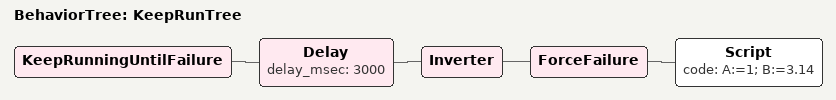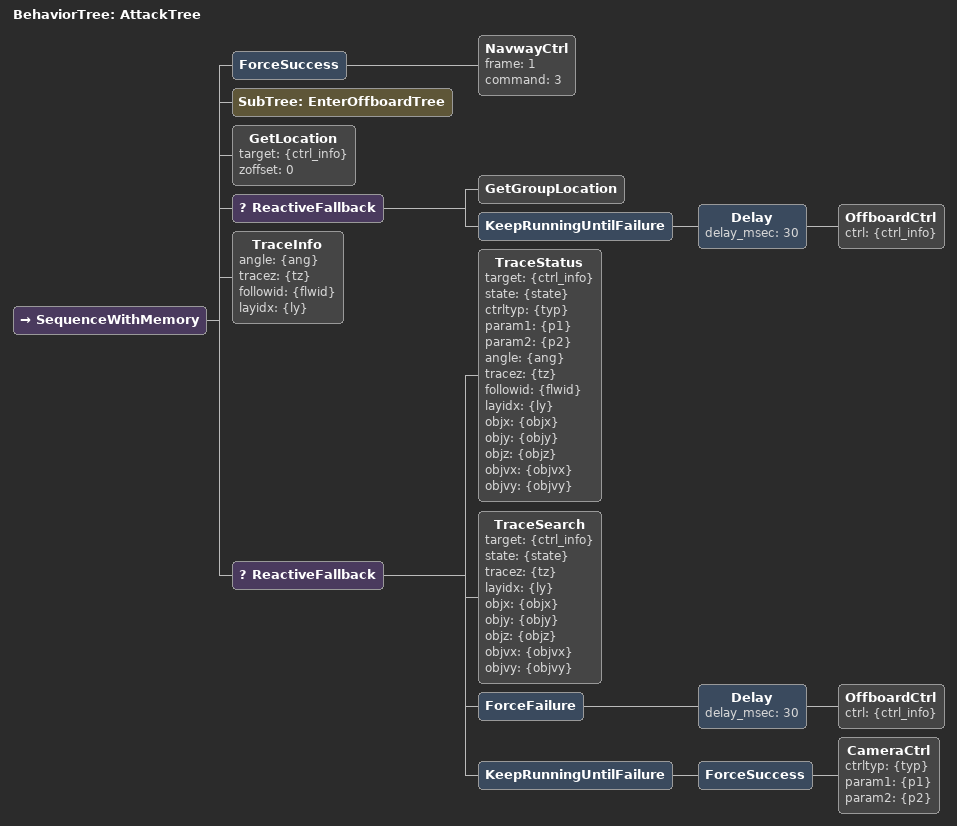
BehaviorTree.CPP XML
<root BTCPP_format="4">
    <BehaviorTree ID="KeepRunTree">
        <KeepRunningUntilFailure>
		 <Delay delay_msec="3000">
		    <Inverter>
		    <ForceFailure>
			<Script code=" A:=1; B:=3.14 " />
		    </ForceFailure>
		    </Inverter>
		</Delay>
	    </KeepRunningUntilFailure>
    </BehaviorTree>

    <BehaviorTree ID="AttackTree">
        <SequenceWithMemory>

            <ForceSuccess>
                <NavwayCtrl frame="1" command="3"/>
            </ForceSuccess>
            <SubTree ID="EnterOffboardTree" />
            <GetLocation target="{ctrl_info}" zoffset="0"/>
            <ReactiveFallback>
		<GetGroupLocation />
		<KeepRunningUntilFailure>
	    	    <Delay delay_msec="30">
		        <OffboardCtrl ctrl="{ctrl_info}"/>
		    </Delay>
		</KeepRunningUntilFailure>
            </ReactiveFallback>
            <TraceInfo angle="{ang}" tracez="{tz}" followid="{flwid}" layidx="{ly}"/>
            <ReactiveFallback>
		<TraceStatus target="{ctrl_info}" state="{state}" ctrltyp="{typ}" param1="{p1}"
		 param2="{p2}" angle="{ang}" tracez="{tz}" followid="{flwid}" layidx="{ly}"
		 objx="{objx}" objy="{objy}" objz="{objz}" objvx="{objvx}" objvy="{objvy}"/>
		<TraceSearch target="{ctrl_info}" state="{state}" tracez="{tz}" layidx="{ly}" objx="{objx}" objy="{objy}" objz="{objz}" objvx="{objvx}" objvy="{objvy}" />
		<ForceFailure>
		<Delay delay_msec="30">
		    <OffboardCtrl ctrl="{ctrl_info}"/>
		</Delay>
		</ForceFailure>
		<KeepRunningUntilFailure>
		    <ForceSuccess>
		        <CameraCtrl ctrltyp="{typ}" param1="{p1}" param2="{p2}"/>
		    </ForceSuccess>
		</KeepRunningUntilFailure>

            </ReactiveFallback>

         </SequenceWithMemory>
    </BehaviorTree>

</root>
